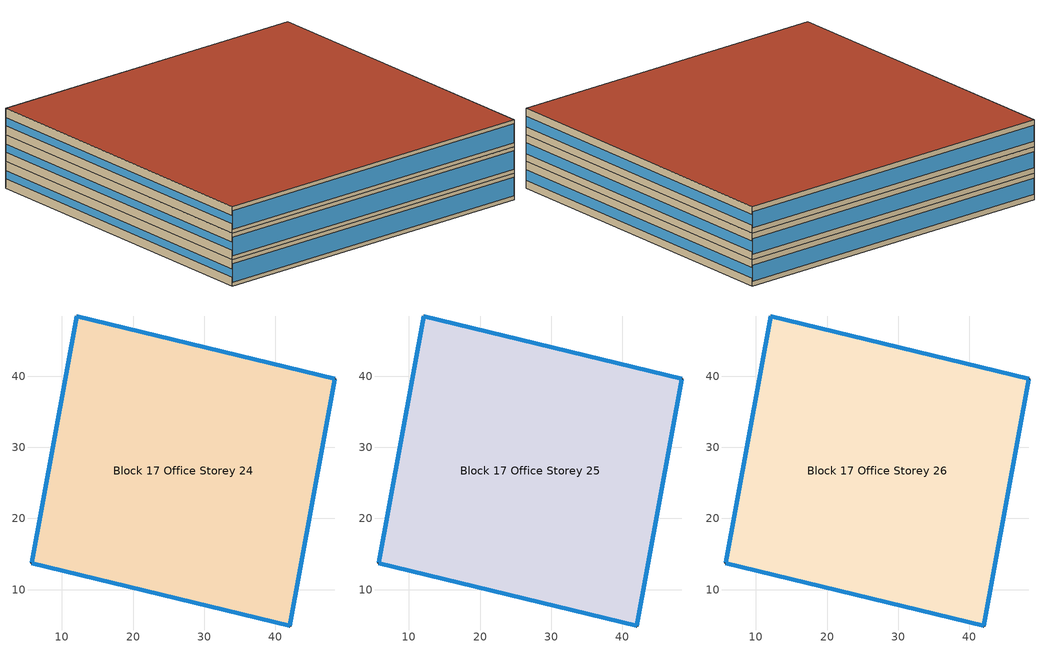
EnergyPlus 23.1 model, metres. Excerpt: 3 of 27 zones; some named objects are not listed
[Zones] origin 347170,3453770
Block 17 Office Storey 24
 floor outside (Project Floor): 48.35,39.61 42.03,4.88 5.75,13.73 12.07,48.45 z72
 wall outside (Project Wall): 5.75,13.73 42.03,4.88 48.35,39.61 12.07,48.45 5.75,13.73 z72:75
 window (Office_south_window_construction): 5.77,13.72 42.01,4.89 z72.45:74.55
 window (Office_east_window_construction): 42.03,4.9 48.34,39.59 z72.9:74.1
 window (Office_north_window_construction): 48.33,39.61 12.09,48.44 z72.6:74.4
 window (Office_west_window_construction): 12.07,48.43 5.76,13.74 z73.05:73.95
 roof outside (Project Ceiling): 42.03,4.88 48.35,39.61 12.07,48.45 5.75,13.73 z75
Block 17 Office Storey 25
 floor outside (Project Floor): 48.35,39.61 42.03,4.88 5.75,13.73 12.07,48.45 z75
 wall outside (Project Wall): 5.75,13.73 42.03,4.88 48.35,39.61 12.07,48.45 5.75,13.73 z75:78
 window (Office_south_window_construction): 5.77,13.72 42.01,4.89 z75.45:77.55
 window (Office_east_window_construction): 42.03,4.9 48.34,39.59 z75.9:77.1
 window (Office_north_window_construction): 48.33,39.61 12.09,48.44 z75.6:77.4
 window (Office_west_window_construction): 12.07,48.43 5.76,13.74 z76.05:76.95
 roof outside (Project Ceiling): 42.03,4.88 48.35,39.61 12.07,48.45 5.75,13.73 z78
Block 17 Office Storey 26
 floor outside (Project Floor): 48.35,39.61 42.03,4.88 5.75,13.73 12.07,48.45 z78
 wall outside (Project Wall): 5.75,13.73 42.03,4.88 48.35,39.61 12.07,48.45 5.75,13.73 z78:81
 window (Office_south_window_construction): 5.77,13.72 42.01,4.89 z78.45:80.55
 window (Office_east_window_construction): 42.03,4.9 48.34,39.59 z78.9:80.1
 window (Office_north_window_construction): 48.33,39.61 12.09,48.44 z78.6:80.4
 window (Office_west_window_construction): 12.07,48.43 5.76,13.74 z79.05:79.95
 roof outside (Project Flat Roof): 42.03,4.88 48.35,39.61 12.07,48.45 5.75,13.73 z81
[Building]
Building_1: North Axis=0; Terrain=City; Loads Convergence Tolerance Value=0.04; Temperature Convergence Tolerance Value=0.4; Solar Distribution=FullExterior; Maximum Number of Warmup Days=25; Minimum Number of Warmup Days=6
[Site:Location]
CHN Design_Conditions: Latitude=30; Longitude=114; Time Zone=8; Elevation=12
[SIZINGPERIOD:DESIGNDAY] Day of Month=21; DryBulb Temperature Range Modifier Type=DefaultMultipliers; Humidity Condition Type=Wetbulb; Barometric Pressure=101181; Rain Indicator=No; Snow Indicator=No; Daylight Saving Time Indicator=No; Sky Clearness=0; Begin Environment Reset Mode=FullResetAtBeginEnvironment
Name | Month | Day Type | Maximum DryBulb Temperature | Daily DryBulb Temperature Range | Wetbulb or DewPoint at Maximum DryBulb | Wind Speed | Wind Direction | Solar Model Indicator | ASHRAE Clear Sky Optical Depth for Beam Irradiance taub | ASHRAE Clear Sky Optical Depth for Diffuse Irradiance taud
Ann Htg 99.6% Condns DB | 1 | WinterDesignDay | -10 | 0 | -4.8 | 1 | 340 | ASHRAEClearSky | 0 | 0
Ann Clg .4% Condns DB=>MWB | 7 | SummerDesignDay | 40 | 6.6 | 27.1 | 3.5 | 220 | ASHRAETau | 0.781 | 1.413
[MATERIAL]
DefaultMaterial: Roughness=Rough; Thickness=0.1; Conductivity=0.1; Density=1000; Specific Heat=1000; Thermal Absorptance=0.9; Solar Absorptance=0.7; Visible Absorptance=0.7
[WINDOWMATERIAL:SIMPLEGLAZINGSYSTEM] UFactor=3; Visible Transmittance=0.6
Name | Solar Heat Gain Coefficient
Office_east_window; Office_south_window; Office_west_window | 0.3
Office_north_window | 0.35
[CONSTRUCTION]
Project Wall; Project Floor; Project Flat Roof; Project Ceiling: DefaultMaterial
Office_east_window_construction: Office_east_window
Office_south_window_construction: Office_south_window
Office_west_window_construction: Office_west_window
Office_north_window_construction: Office_north_window
[SPACE] Ceiling Height=autocalculate; Volume=autocalculate; Floor Area=autocalculate; Space Type=Office
Name | Zone
Block 17 Office Storey 24_space | Block 17 Office Storey 24
Block 17 Office Storey 25_space | Block 17 Office Storey 25
Block 17 Office Storey 26_space | Block 17 Office Storey 26
[SPACELIST]
Office: Block 17 Office Storey 0_space, Block 17 Office Storey 1_space, Block 17 Office Storey 2_space, Block 17 Office Storey 3_space, Block 17 Office Storey 4_space, Block 17 Office Storey 5_space, Block 17 Office Storey 6_space, Block 17 Office Storey 7_space, Block 17 Office Storey 8_space, Block 17 Office Storey 9_space, Block 17 Office Storey 10_space, Block 17 Office Storey 11_space, Block 17 Office Storey 12_space, Block 17 Office Storey 13_space, Block 17 Office Storey 14_space, Block 17 Office Storey 15_space, Block 17 Office Storey 16_space, Block 17 Office Storey 17_space, Block 17 Office Storey 18_space, Block 17 Office Storey 19_space, Block 17 Office Storey 20_space, Block 17 Office Storey 21_space, Block 17 Office Storey 22_space, Block 17 Office Storey 23_space, Block 17 Office Storey 24_space, Block 17 Office Storey 25_space, Block 17 Office Storey 26_space
[ZONE] Type=1; Multiplier=1; Ceiling Height=autocalculate; Volume=autocalculate; Floor Area=autocalculate; Part of Total Floor Area=Yes
Block 17 Office Storey 24; Block 17 Office Storey 25; Block 17 Office Storey 26
[PEOPLE]
People_for_office: Zone or ZoneList or Space or SpaceList=Office; Number of People Schedule=SeasonalSchedule_Schedule_office_people; Number of People Calculation Method=People/Area; People per Floor Area=0.1; Fraction Radiant=0.3; Sensible Heat Fraction=autocalculate; Activity Level Schedule=SeasonalSchedule_Schedule_office_activity; Carbon Dioxide Generation Rate=3.82e-08; Enable ASHRAE 55 Comfort Warnings=No; Mean Radiant Temperature Calculation Type=ZoneAveraged; Clothing Insulation Calculation Method=ClothingInsulationSchedule; Cold Stress Temperature Threshold=15.56; Heat Stress Temperature Threshold=30
[LIGHTS]
Light_for_office: Zone or ZoneList or Space or SpaceList=Office; Schedule=SeasonalSchedule_office_lighting; Design Level Calculation Method=Watts/Area; Watts per Zone Floor Area=8; Return Air Fraction=0; Fraction Radiant=0.32; Fraction Visible=0.25; Fraction Replaceable=1; EndUse Subcategory=General; Return Air Fraction Calculated from Plenum Temperature=No; Return Air Fraction Function of Plenum Temperature Coefficient 1=0; Return Air Fraction Function of Plenum Temperature Coefficient 2=0
[ELECTRICEQUIPMENT]
Equipment_for_office: Zone or ZoneList or Space or SpaceList=Office; Schedule=SeasonalSchedule_Schedule_office_equipment; Design Level Calculation Method=Watts/Area; Watts per Zone Floor Area=15; Fraction Latent=0; Fraction Radiant=0; Fraction Lost=0; EndUse Subcategory=Electric Equipment
[DAYLIGHTING:CONTROLS] Illuminance Setpoint at Reference Point 1=300
Name | Zone or Space | Glare Calculation Daylighting Reference Point | Daylighting Reference Point 1
Dlight_Block 17 Office Storey 24 | Block 17 Office Storey 24 | Rpoint_Block 17 Office Storey 24 | Rpoint_Block 17 Office Storey 24
Dlight_Block 17 Office Storey 25 | Block 17 Office Storey 25 | Rpoint_Block 17 Office Storey 25 | Rpoint_Block 17 Office Storey 25
Dlight_Block 17 Office Storey 26 | Block 17 Office Storey 26 | Rpoint_Block 17 Office Storey 26 | Rpoint_Block 17 Office Storey 26
[HVACTEMPLATE:ZONE:IDEALLOADSAIRSYSTEM] Template Thermostat=Thermostat_for_office; Maximum Heating Supply Air Temperature=50; Minimum Cooling Supply Air Temperature=13; Maximum Heating Supply Air Humidity Ratio=0.0156; Minimum Cooling Supply Air Humidity Ratio=0.0077; Heating Limit=NoLimit; Cooling Limit=NoLimit; Dehumidification Control Type=ConstantSensibleHeatRatio; Cooling Sensible Heat Ratio=0.7; Dehumidification Setpoint=60; Humidification Control Type=None; Humidification Setpoint=30; Outdoor Air Method=DetailedSpecification; Outdoor Air Flow Rate per Person=0.00944; Outdoor Air Flow Rate per Zone Floor Area=0; Outdoor Air Flow Rate per Zone=0; Design Specification Outdoor Air Object=Ventilation_for_office; Demand Controlled Ventilation Type=None; Outdoor Air Economizer Type=NoEconomizer; Heat Recovery Type=None; Sensible Heat Recovery Effectiveness=0.7; Latent Heat Recovery Effectiveness=0.65
Block 17 Office Storey 24; Block 17 Office Storey 25; Block 17 Office Storey 26
[DESIGNSPECIFICATION:OUTDOORAIR]
Ventilation_for_office: Outdoor Air Method=Flow/Person; Outdoor Air Flow per Person=0.00833333; Outdoor Air Flow per Zone Floor Area=0; Outdoor Air Flow per Zone=0; Outdoor Air Flow Air Changes per Hour=0
[SCHEDULE:DAY:HOURLY]
Schedule_office_lighting_weekday_hourly: 0.1, 0.1, 0.1, 0.1, 0.1, 0.1, 0.1, 0.2, 0.5, 0.95, 0.95, 0.95, 0.8, 0.8, 0.95, 0.95, 0.95, 0.95, 0.95, 0.95, 0.95, 0.8, 0.5, 0.1
Schedule_office_lighting_holiday_hourly; Schedule_office_equipment_holiday_hourly: 0.1, 0.1, 0.1, 0.1, 0.1, 0.1, 0.1, 0.1, 0.1, 0.1, 0.1, 0.1, 0.1, 0.3, 0.3, 0.3, 0.3, 0.3, 0.3, 0.3, 0.3, 0.3, 0.1, 0.1
Schedule_office_equipment_weekday_hourly: 0.1, 0.1, 0.1, 0.1, 0.1, 0.1, 0.1, 0.2, 0.5, 0.95, 0.95, 0.95, 0.5, 0.5, 0.95, 0.95, 0.95, 0.95, 0.95, 0.95, 0.4, 0.4, 0.3, 0.1
Schedule_office_people_weekday_hourly: 0.1, 0.1, 0.1, 0.1, 0.1, 0.1, 0.1, 0.5, 0.95, 0.95, 0.95, 0.8, 0.8, 0.95, 0.95, 0.95, 0.95, 0.95, 0.8, 0.5, 0.5, 0.3, 0.1, 0.1
Schedule_office_people_holiday_hourly: 0.1, 0.1, 0.1, 0.1, 0.1, 0.1, 0.1, 0.1, 0.1, 0.1, 0.1, 0.1, 0.1, 0.3, 0.3, 0.3, 0.3, 0.3, 0.3, 0.1, 0.1, 0.1, 0.1, 0.1
Schedule_office_activity_weekday_hourly; Schedule_office_activity_holiday_hourly: 144, 144, 144, 144, 144, 144, 144, 144, 144, 144, 144, 144, 144, 144, 144, 144, 144, 144, 144, 144, 144, 144, 144, 144
[SCHEDULE:WEEK:DAILY]
Schedule_office_lighting_weekly: Schedule_office_lighting_holiday_hourly, Schedule_office_lighting_weekday_hourly, Schedule_office_lighting_weekday_hourly, Schedule_office_lighting_weekday_hourly, Schedule_office_lighting_weekday_hourly, Schedule_office_lighting_weekday_hourly, Schedule_office_lighting_holiday_hourly, Schedule_office_lighting_holiday_hourly, Schedule_office_lighting_weekday_hourly, Schedule_office_lighting_weekday_hourly, Schedule_office_lighting_holiday_hourly, Schedule_office_lighting_holiday_hourly
Schedule_office_equipment_weekly: Schedule_office_equipment_holiday_hourly, Schedule_office_equipment_weekday_hourly, Schedule_office_equipment_weekday_hourly, Schedule_office_equipment_weekday_hourly, Schedule_office_equipment_weekday_hourly, Schedule_office_equipment_weekday_hourly, Schedule_office_equipment_holiday_hourly, Schedule_office_equipment_holiday_hourly, Schedule_office_equipment_weekday_hourly, Schedule_office_equipment_weekday_hourly, Schedule_office_equipment_holiday_hourly, Schedule_office_equipment_holiday_hourly
Schedule_office_people_weekly: Schedule_office_people_holiday_hourly, Schedule_office_people_weekday_hourly, Schedule_office_people_weekday_hourly, Schedule_office_people_weekday_hourly, Schedule_office_people_weekday_hourly, Schedule_office_people_weekday_hourly, Schedule_office_people_holiday_hourly, Schedule_office_people_holiday_hourly, Schedule_office_people_weekday_hourly, Schedule_office_people_weekday_hourly, Schedule_office_people_holiday_hourly, Schedule_office_people_holiday_hourly
Schedule_office_activity_weekly: Schedule_office_activity_holiday_hourly, Schedule_office_activity_weekday_hourly, Schedule_office_activity_weekday_hourly, Schedule_office_activity_weekday_hourly, Schedule_office_activity_weekday_hourly, Schedule_office_activity_weekday_hourly, Schedule_office_activity_holiday_hourly, Schedule_office_activity_holiday_hourly, Schedule_office_activity_weekday_hourly, Schedule_office_activity_weekday_hourly, Schedule_office_activity_holiday_hourly, Schedule_office_activity_holiday_hourly
[SCHEDULE:YEAR]
SeasonalSchedule_office_lighting: Schedule_office_lighting_weekly, 1, 1, 12, 31
SeasonalSchedule_Schedule_office_equipment: Schedule_office_equipment_weekly, 1, 1, 12, 31
SeasonalSchedule_Schedule_office_people: Schedule_office_people_weekly, 1, 1, 12, 31
SeasonalSchedule_Schedule_office_activity: Schedule_office_activity_weekly, 1, 1, 12, 31
